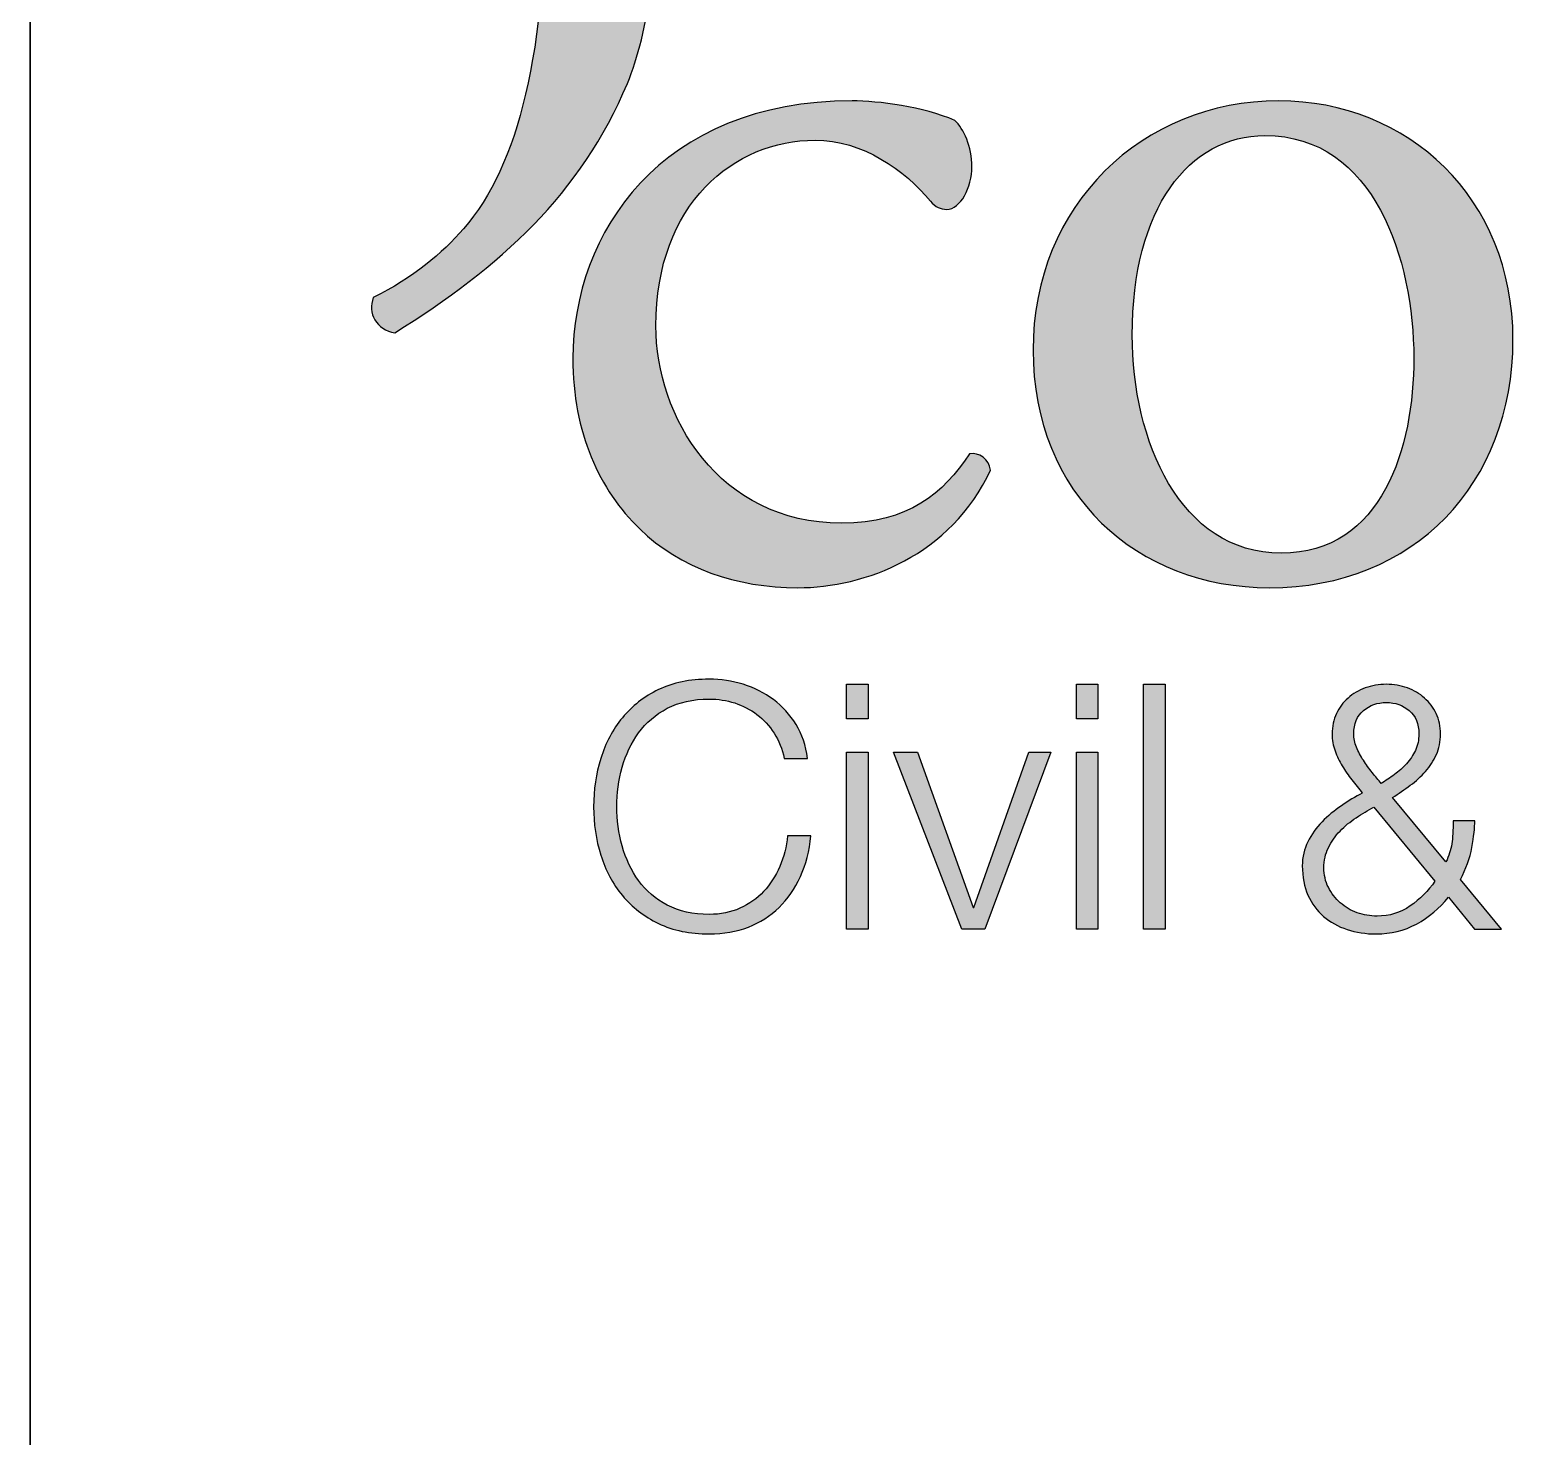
# Paper-space layout 'A0mask (portrait)' of a CAD drawing. Extents: x 0 to 810, y 0 to 1153.
# Drawn here: x 630 to 654.68, y 72.06 to 95.09 of the extents above; entities that cross this region are included whole.
import ezdxf
from ezdxf.enums import TextEntityAlignment as Align

# ---------------------------------------------------------------- set-up
doc = ezdxf.new("R2010")
doc.units = 0
doc.layers.get('0').update_dxf_attribs({"linetype": 'CONTINUOUS'})
doc.layers.get('Defpoints').update_dxf_attribs({"linetype": 'CONTINUOUS'})
doc.layers.add('JPP_Mask', color=7, linetype='CONTINUOUS')
doc.styles.add('JPP', font='arial.ttf')

# ---------------------------------------------------------------- blocks, each defined once
blk = doc.blocks.new('A0mask (portrait)')
at = {"true_color": 0x004a91}
h = blk.add_hatch(color=154, dxfattribs=at)
edge = h.paths.add_edge_path()
edge.add_spline(control_points=[(640.303, 98.126), (640.303, 98.126), (640.303, 104.188), (640.303, 104.188), (640.303, 105.215), (640.353, 106.417), (640.403, 107.294)], knot_values=[5, 5, 5, 5, 6, 6, 6, 7, 7, 7, 7], degree=3, periodic=0)
edge.add_spline(control_points=[(640.403, 107.294), (640.378, 107.394), (640.278, 107.445), (640.153, 107.445)], knot_values=[4, 4, 4, 4, 5, 5, 5, 5], degree=3, periodic=0)
edge.add_spline(control_points=[(640.153, 107.445), (639.577, 107.069), (638.149, 106.417), (637.573, 106.217)], knot_values=[3, 3, 3, 3, 4, 4, 4, 4], degree=3, periodic=0)
edge.add_spline(control_points=[(637.573, 106.217), (637.447, 106.141), (637.447, 105.866), (637.548, 105.766)], knot_values=[2, 2, 2, 2, 3, 3, 3, 3], degree=3, periodic=0)
edge.add_spline(control_points=[(637.548, 105.766), (637.548, 105.766), (637.773, 105.616), (637.773, 105.616), (638.45, 105.165), (638.45, 105.04), (638.45, 104.063)], knot_values=[0, 0, 0, 0, 1, 1, 1, 2, 2, 2, 2], degree=3, periodic=0)
edge.add_spline(control_points=[(638.45, 104.063), (638.45, 104.063), (638.45, 102.485), (638.45, 100.907)], knot_values=[12.5, 12.5, 12.5, 12.5, 13, 13, 13, 13], degree=3, periodic=0)
edge.add_spline(control_points=[(638.45, 100.907), (638.45, 99.329), (638.45, 97.75), (638.45, 97.75), (638.45, 94.695), (637.999, 92.891), (637.097, 91.84)], knot_values=[11, 11, 11, 11, 11.5, 11.5, 11.5, 12.5, 12.5, 12.5, 12.5], degree=3, periodic=0)
edge.add_spline(control_points=[(637.097, 91.84), (636.746, 91.439), (636.27, 91.037), (635.618, 90.712)], knot_values=[10, 10, 10, 10, 11, 11, 11, 11], degree=3, periodic=0)
edge.add_spline(control_points=[(635.618, 90.712), (635.519, 90.462), (635.669, 90.186), (635.97, 90.136)], knot_values=[9, 9, 9, 9, 10, 10, 10, 10], degree=3, periodic=0)
edge.add_spline(control_points=[(635.97, 90.136), (637.698, 91.213), (639.025, 92.416), (639.777, 94.219)], knot_values=[8, 8, 8, 8, 9, 9, 9, 9], degree=3, periodic=0)
edge.add_spline(control_points=[(639.777, 94.219), (640.128, 95.07), (640.303, 96.323), (640.303, 98.126)], knot_values=[7, 7, 7, 7, 8, 8, 8, 8], degree=3, periodic=0)
at = {"true_color": 0x0081c6}
h = blk.add_hatch(color=142, dxfattribs=at)
h.dxf.hatch_style = 2
edge = h.paths.add_edge_path()
edge.add_spline(control_points=[(645.419, 92.856), (645.419, 93.177), (645.287, 93.479), (645.136, 93.612)], knot_values=[0, 0, 0, 0, 1, 1, 1, 1], degree=3, periodic=0)
edge.add_spline(control_points=[(645.136, 93.612), (644.626, 93.838), (643.889, 93.933), (643.455, 93.933)], knot_values=[12, 12, 12, 12, 13, 13, 13, 13], degree=3, periodic=0)
edge.add_spline(control_points=[(643.455, 93.933), (640.32, 93.933), (638.885, 91.761), (638.885, 89.721)], knot_values=[11, 11, 11, 11, 12, 12, 12, 12], degree=3, periodic=0)
edge.add_spline(control_points=[(638.885, 89.721), (638.885, 88.493), (639.319, 87.568), (639.98, 86.926)], knot_values=[10, 10, 10, 10, 11, 11, 11, 11], degree=3, periodic=0)
edge.add_spline(control_points=[(639.98, 86.926), (640.641, 86.284), (641.566, 85.963), (642.567, 85.963)], knot_values=[9, 9, 9, 9, 10, 10, 10, 10], degree=3, periodic=0)
edge.add_spline(control_points=[(642.567, 85.963), (643.662, 85.963), (645.079, 86.492), (645.722, 87.889)], knot_values=[8, 8, 8, 8, 9, 9, 9, 9], degree=3, periodic=0)
edge.add_spline(control_points=[(645.722, 87.889), (645.703, 88.059), (645.532, 88.191), (645.381, 88.154)], knot_values=[7, 7, 7, 7, 8, 8, 8, 8], degree=3, periodic=0)
edge.add_spline(control_points=[(645.381, 88.154), (644.947, 87.511), (644.38, 87.02), (643.285, 87.02)], knot_values=[6, 6, 6, 6, 7, 7, 7, 7], degree=3, periodic=0)
edge.add_spline(control_points=[(643.285, 87.02), (641.264, 87.02), (640.244, 88.777), (640.244, 90.25)], knot_values=[5, 5, 5, 5, 6, 6, 6, 6], degree=3, periodic=0)
edge.add_spline(control_points=[(640.244, 90.25), (640.244, 92.252), (641.528, 93.29), (642.85, 93.29)], knot_values=[4, 4, 4, 4, 5, 5, 5, 5], degree=3, periodic=0)
edge.add_spline(control_points=[(642.85, 93.29), (643.625, 93.29), (644.323, 92.799), (644.739, 92.289)], knot_values=[3, 3, 3, 3, 4, 4, 4, 4], degree=3, periodic=0)
edge.add_spline(control_points=[(644.739, 92.289), (644.815, 92.195), (644.909, 92.157), (645.004, 92.157)], knot_values=[2, 2, 2, 2, 3, 3, 3, 3], degree=3, periodic=0)
edge.add_spline(control_points=[(645.004, 92.157), (645.23, 92.157), (645.419, 92.516), (645.419, 92.856)], knot_values=[1, 1, 1, 1, 2, 2, 2, 2], degree=3, periodic=0)
h = blk.add_hatch(color=142, dxfattribs=at)
edge = h.paths.add_edge_path()
edge.add_spline(control_points=[(654.276, 90.023), (654.276, 92.346), (652.557, 93.933), (650.442, 93.933)], knot_values=[3, 3, 3, 3, 4, 4, 4, 4], degree=3, periodic=0)
edge.add_spline(control_points=[(650.442, 93.933), (648.213, 93.933), (646.419, 92.233), (646.419, 89.853)], knot_values=[2, 2, 2, 2, 3, 3, 3, 3], degree=3, periodic=0)
edge.add_spline(control_points=[(646.419, 89.853), (646.419, 87.492), (648.119, 85.963), (650.291, 85.963)], knot_values=[1, 1, 1, 1, 2, 2, 2, 2], degree=3, periodic=0)
edge.add_spline(control_points=[(650.291, 85.963), (652.652, 85.963), (654.276, 87.662), (654.276, 90.023)], knot_values=[0, 0, 0, 0, 1, 1, 1, 1], degree=3, periodic=0)
edge = h.paths.add_edge_path(flags=16)
edge.add_spline(control_points=[(652.652, 89.721), (652.652, 88.267), (652.142, 86.529), (650.48, 86.529)], knot_values=[2, 2, 2, 2, 3, 3, 3, 3], degree=3, periodic=0)
edge.add_spline(control_points=[(650.48, 86.529), (648.818, 86.529), (648.043, 88.381), (648.043, 90.099)], knot_values=[1, 1, 1, 1, 2, 2, 2, 2], degree=3, periodic=0)
edge.add_spline(control_points=[(648.043, 90.099), (648.043, 92.176), (648.969, 93.366), (650.215, 93.366)], knot_values=[0, 0, 0, 0, 1, 1, 1, 1], degree=3, periodic=0)
edge.add_spline(control_points=[(650.215, 93.366), (652.01, 93.366), (652.652, 91.326), (652.652, 89.721)], knot_values=[3, 3, 3, 3, 4, 4, 4, 4], degree=3, periodic=0)
at = {"true_color": 0x004a91}
h = blk.add_hatch(color=154, dxfattribs=at)
edge = h.paths.add_edge_path()
edge.add_spline(control_points=[(642.539, 83.725), (642.44, 83.886), (642.316, 84.022), (642.168, 84.132)], knot_values=[30, 30, 30, 30, 31, 31, 31, 31], degree=3, periodic=0)
edge.add_spline(control_points=[(642.168, 84.132), (642.02, 84.242), (641.856, 84.325), (641.674, 84.382)], knot_values=[29, 29, 29, 29, 30, 30, 30, 30], degree=3, periodic=0)
edge.add_spline(control_points=[(641.674, 84.382), (641.493, 84.438), (641.307, 84.466), (641.116, 84.466)], knot_values=[28, 28, 28, 28, 29, 29, 29, 29], degree=3, periodic=0)
edge.add_spline(control_points=[(641.116, 84.466), (640.801, 84.466), (640.525, 84.409), (640.288, 84.295)], knot_values=[27, 27, 27, 27, 28, 28, 28, 28], degree=3, periodic=0)
edge.add_spline(control_points=[(640.288, 84.295), (640.05, 84.181), (639.853, 84.027), (639.696, 83.834)], knot_values=[26, 26, 26, 26, 27, 27, 27, 27], degree=3, periodic=0)
edge.add_spline(control_points=[(639.696, 83.834), (639.538, 83.642), (639.421, 83.42), (639.342, 83.169), (639.263, 82.919), (639.224, 82.655), (639.224, 82.378), (639.224, 82.101), (639.263, 81.837), (639.342, 81.586), (639.421, 81.336), (639.538, 81.115), (639.696, 80.924)], knot_values=[22, 22, 22, 22, 23, 23, 23, 24, 24, 24, 25, 25, 25, 26, 26, 26, 26], degree=3, periodic=0)
edge.add_spline(control_points=[(639.696, 80.924), (639.853, 80.733), (640.05, 80.581), (640.288, 80.466)], knot_values=[21, 21, 21, 21, 22, 22, 22, 22], degree=3, periodic=0)
edge.add_spline(control_points=[(640.288, 80.466), (640.525, 80.352), (640.801, 80.295), (641.116, 80.295)], knot_values=[20, 20, 20, 20, 21, 21, 21, 21], degree=3, periodic=0)
edge.add_spline(control_points=[(641.116, 80.295), (641.352, 80.295), (641.566, 80.333), (641.758, 80.407)], knot_values=[19, 19, 19, 19, 20, 20, 20, 20], degree=3, periodic=0)
edge.add_spline(control_points=[(641.758, 80.407), (641.951, 80.482), (642.119, 80.589), (642.261, 80.728)], knot_values=[18, 18, 18, 18, 19, 19, 19, 19], degree=3, periodic=0)
edge.add_spline(control_points=[(642.261, 80.728), (642.403, 80.866), (642.519, 81.034), (642.609, 81.233)], knot_values=[17, 17, 17, 17, 18, 18, 18, 18], degree=3, periodic=0)
edge.add_spline(control_points=[(642.609, 81.233), (642.699, 81.431), (642.757, 81.654), (642.783, 81.9)], knot_values=[16, 16, 16, 16, 17, 17, 17, 17], degree=3, periodic=0)
edge.add_spline(control_points=[(642.783, 81.9), (642.783, 81.9), (642.401, 81.9), (642.401, 81.9), (642.382, 81.721), (642.339, 81.554), (642.272, 81.398)], knot_values=[14, 14, 14, 14, 15, 15, 15, 16, 16, 16, 16], degree=3, periodic=0)
edge.add_spline(control_points=[(642.272, 81.398), (642.205, 81.243), (642.117, 81.107), (642.008, 80.991)], knot_values=[13, 13, 13, 13, 14, 14, 14, 14], degree=3, periodic=0)
edge.add_spline(control_points=[(642.008, 80.991), (641.9, 80.875), (641.771, 80.784), (641.621, 80.716)], knot_values=[12, 12, 12, 12, 13, 13, 13, 13], degree=3, periodic=0)
edge.add_spline(control_points=[(641.621, 80.716), (641.471, 80.649), (641.303, 80.615), (641.116, 80.615)], knot_values=[11, 11, 11, 11, 12, 12, 12, 12], degree=3, periodic=0)
edge.add_spline(control_points=[(641.116, 80.615), (640.85, 80.615), (640.622, 80.666), (640.431, 80.767)], knot_values=[10, 10, 10, 10, 11, 11, 11, 11], degree=3, periodic=0)
edge.add_spline(control_points=[(640.431, 80.767), (640.24, 80.868), (640.084, 81.001), (639.962, 81.168)], knot_values=[9, 9, 9, 9, 10, 10, 10, 10], degree=3, periodic=0)
edge.add_spline(control_points=[(639.962, 81.168), (639.841, 81.335), (639.751, 81.524), (639.693, 81.735)], knot_values=[8, 8, 8, 8, 9, 9, 9, 9], degree=3, periodic=0)
edge.add_spline(control_points=[(639.693, 81.735), (639.635, 81.947), (639.606, 82.161), (639.606, 82.378)], knot_values=[7, 7, 7, 7, 8, 8, 8, 8], degree=3, periodic=0)
edge.add_spline(control_points=[(639.606, 82.378), (639.606, 82.599), (639.635, 82.814), (639.693, 83.023)], knot_values=[6, 6, 6, 6, 7, 7, 7, 7], degree=3, periodic=0)
edge.add_spline(control_points=[(639.693, 83.023), (639.751, 83.233), (639.841, 83.421), (639.962, 83.587)], knot_values=[5, 5, 5, 5, 6, 6, 6, 6], degree=3, periodic=0)
edge.add_spline(control_points=[(639.962, 83.587), (640.084, 83.754), (640.24, 83.888), (640.431, 83.989)], knot_values=[4, 4, 4, 4, 5, 5, 5, 5], degree=3, periodic=0)
edge.add_spline(control_points=[(640.431, 83.989), (640.622, 84.09), (640.85, 84.14), (641.116, 84.14)], knot_values=[3, 3, 3, 3, 4, 4, 4, 4], degree=3, periodic=0)
edge.add_spline(control_points=[(641.116, 84.14), (641.262, 84.14), (641.401, 84.119), (641.534, 84.076)], knot_values=[2, 2, 2, 2, 3, 3, 3, 3], degree=3, periodic=0)
edge.add_spline(control_points=[(641.534, 84.076), (641.667, 84.033), (641.788, 83.97), (641.899, 83.888)], knot_values=[1, 1, 1, 1, 2, 2, 2, 2], degree=3, periodic=0)
edge.add_spline(control_points=[(641.899, 83.888), (642.009, 83.805), (642.103, 83.703), (642.18, 83.582)], knot_values=[0, 0, 0, 0, 1, 1, 1, 1], degree=3, periodic=0)
edge.add_spline(control_points=[(642.18, 83.582), (642.256, 83.46), (642.311, 83.323), (642.345, 83.169)], knot_values=[33, 33, 33, 33, 34, 34, 34, 34], degree=3, periodic=0)
edge.add_spline(control_points=[(642.345, 83.169), (642.345, 83.169), (642.727, 83.169), (642.727, 83.169), (642.701, 83.379), (642.638, 83.564), (642.539, 83.725)], knot_values=[31, 31, 31, 31, 32, 32, 32, 33, 33, 33, 33], degree=3, periodic=0)
for points in [[(643.72, 84.382), (643.367, 84.382), (643.367, 83.815), (643.72, 83.815)], [(647.481, 84.382), (647.128, 84.382), (647.128, 83.815), (647.481, 83.815)], [(648.581, 84.382), (648.228, 84.382), (648.228, 80.374), (648.581, 80.374)], [(643.72, 83.27), (643.367, 83.27), (643.367, 80.374), (643.72, 80.374)], [(644.529, 83.27), (644.136, 83.27), (645.253, 80.374), (645.629, 80.374), (646.712, 83.27), (646.347, 83.27), (645.449, 80.728), (645.438, 80.728)], [(647.481, 83.27), (647.128, 83.27), (647.128, 80.374), (647.481, 80.374)]]:
    blk.add_hatch(color=154, dxfattribs=at).paths.add_polyline_path(points)
h = blk.add_hatch(color=154, dxfattribs=at)
edge = h.paths.add_edge_path()
edge.add_spline(control_points=[(653.179, 81.474), (653.179, 81.474), (652.303, 82.529), (652.303, 82.529), (652.404, 82.593), (652.501, 82.659), (652.595, 82.729)], knot_values=[24, 24, 24, 24, 25, 25, 25, 26, 26, 26, 26], degree=3, periodic=0)
edge.add_spline(control_points=[(652.595, 82.729), (652.688, 82.798), (652.772, 82.874), (652.845, 82.956)], knot_values=[23, 23, 23, 23, 24, 24, 24, 24], degree=3, periodic=0)
edge.add_spline(control_points=[(652.845, 82.956), (652.918, 83.038), (652.977, 83.13), (653.022, 83.231), (653.066, 83.332), (653.089, 83.444), (653.089, 83.568)], knot_values=[21, 21, 21, 21, 22, 22, 22, 23, 23, 23, 23], degree=3, periodic=0)
edge.add_spline(control_points=[(653.089, 83.568), (653.089, 83.691), (653.065, 83.803), (653.019, 83.902)], knot_values=[20, 20, 20, 20, 21, 21, 21, 21], degree=3, periodic=0)
edge.add_spline(control_points=[(653.019, 83.902), (652.972, 84.001), (652.908, 84.086), (652.828, 84.157)], knot_values=[19, 19, 19, 19, 20, 20, 20, 20], degree=3, periodic=0)
edge.add_spline(control_points=[(652.828, 84.157), (652.747, 84.228), (652.654, 84.284), (652.547, 84.323), (652.441, 84.362), (652.326, 84.382), (652.202, 84.382)], knot_values=[17, 17, 17, 17, 18, 18, 18, 19, 19, 19, 19], degree=3, periodic=0)
edge.add_spline(control_points=[(652.202, 84.382), (652.079, 84.382), (651.963, 84.362), (651.857, 84.323), (651.75, 84.284), (651.657, 84.228), (651.576, 84.157)], knot_values=[15, 15, 15, 15, 16, 16, 16, 17, 17, 17, 17], degree=3, periodic=0)
edge.add_spline(control_points=[(651.576, 84.157), (651.496, 84.086), (651.432, 84.001), (651.385, 83.902)], knot_values=[14, 14, 14, 14, 15, 15, 15, 15], degree=3, periodic=0)
edge.add_spline(control_points=[(651.385, 83.902), (651.338, 83.803), (651.315, 83.691), (651.315, 83.568)], knot_values=[13, 13, 13, 13, 14, 14, 14, 14], degree=3, periodic=0)
edge.add_spline(control_points=[(651.315, 83.568), (651.315, 83.47), (651.331, 83.379), (651.363, 83.293)], knot_values=[12, 12, 12, 12, 13, 13, 13, 13], degree=3, periodic=0)
edge.add_spline(control_points=[(651.363, 83.293), (651.395, 83.206), (651.434, 83.124), (651.481, 83.046)], knot_values=[11, 11, 11, 11, 12, 12, 12, 12], degree=3, periodic=0)
edge.add_spline(control_points=[(651.481, 83.046), (651.527, 82.967), (651.58, 82.891), (651.638, 82.818)], knot_values=[10, 10, 10, 10, 11, 11, 11, 11], degree=3, periodic=0)
edge.add_spline(control_points=[(651.638, 82.818), (651.696, 82.745), (651.753, 82.673), (651.809, 82.602)], knot_values=[9, 9, 9, 9, 10, 10, 10, 10], degree=3, periodic=0)
edge.add_spline(control_points=[(651.809, 82.602), (651.697, 82.542), (651.583, 82.473), (651.467, 82.395)], knot_values=[8, 8, 8, 8, 9, 9, 9, 9], degree=3, periodic=0)
edge.add_spline(control_points=[(651.467, 82.395), (651.351, 82.316), (651.245, 82.228), (651.15, 82.131), (651.054, 82.034), (650.976, 81.925), (650.917, 81.805)], knot_values=[6, 6, 6, 6, 7, 7, 7, 8, 8, 8, 8], degree=3, periodic=0)
edge.add_spline(control_points=[(650.917, 81.805), (650.857, 81.685), (650.827, 81.554), (650.827, 81.412)], knot_values=[5, 5, 5, 5, 6, 6, 6, 6], degree=3, periodic=0)
edge.add_spline(control_points=[(650.827, 81.412), (650.827, 81.229), (650.858, 81.068), (650.919, 80.929), (650.981, 80.791), (651.066, 80.675), (651.175, 80.582)], knot_values=[3, 3, 3, 3, 4, 4, 4, 5, 5, 5, 5], degree=3, periodic=0)
edge.add_spline(control_points=[(651.175, 80.582), (651.283, 80.488), (651.411, 80.417), (651.559, 80.368)], knot_values=[2, 2, 2, 2, 3, 3, 3, 3], degree=3, periodic=0)
edge.add_spline(control_points=[(651.559, 80.368), (651.707, 80.32), (651.867, 80.295), (652.039, 80.295)], knot_values=[1, 1, 1, 1, 2, 2, 2, 2], degree=3, periodic=0)
edge.add_spline(control_points=[(652.039, 80.295), (652.275, 80.295), (652.494, 80.35), (652.696, 80.458)], knot_values=[0, 0, 0, 0, 1, 1, 1, 1], degree=3, periodic=0)
edge.add_spline(control_points=[(652.696, 80.458), (652.898, 80.567), (653.072, 80.713), (653.218, 80.896)], knot_values=[34, 34, 34, 34, 35, 35, 35, 35], degree=3, periodic=0)
edge.add_spline(control_points=[(653.218, 80.896), (653.218, 80.896), (653.645, 80.374), (653.645, 80.374), (653.645, 80.374), (653.756, 80.374), (653.866, 80.374)], knot_values=[32.5, 32.5, 32.5, 32.5, 33.5, 33.5, 33.5, 34, 34, 34, 34], degree=3, periodic=0)
edge.add_spline(control_points=[(653.866, 80.374), (653.977, 80.374), (654.088, 80.374), (654.088, 80.374), (654.088, 80.374), (653.92, 80.577), (653.751, 80.781)], knot_values=[31.5, 31.5, 31.5, 31.5, 32, 32, 32, 32.5, 32.5, 32.5, 32.5], degree=3, periodic=0)
edge.add_spline(control_points=[(653.751, 80.781), (653.583, 80.984), (653.414, 81.188), (653.414, 81.188), (653.508, 81.36), (653.571, 81.535), (653.603, 81.713)], knot_values=[30, 30, 30, 30, 30.5, 30.5, 30.5, 31.5, 31.5, 31.5, 31.5], degree=3, periodic=0)
edge.add_spline(control_points=[(653.603, 81.713), (653.634, 81.89), (653.65, 82.035), (653.65, 82.148)], knot_values=[29, 29, 29, 29, 30, 30, 30, 30], degree=3, periodic=0)
edge.add_spline(control_points=[(653.65, 82.148), (653.65, 82.148), (653.297, 82.148), (653.297, 82.148), (653.297, 81.994), (653.289, 81.868), (653.274, 81.769)], knot_values=[27, 27, 27, 27, 28, 28, 28, 29, 29, 29, 29], degree=3, periodic=0)
edge.add_spline(control_points=[(653.274, 81.769), (653.259, 81.67), (653.227, 81.571), (653.179, 81.474)], knot_values=[26, 26, 26, 26, 27, 27, 27, 27], degree=3, periodic=0)
edge = h.paths.add_edge_path(flags=16)
edge.add_spline(control_points=[(652, 82.372), (652, 82.372), (652.999, 81.16), (652.999, 81.16), (652.887, 80.999), (652.751, 80.863), (652.592, 80.753)], knot_values=[8, 8, 8, 8, 9, 9, 9, 10, 10, 10, 10], degree=3, periodic=0)
edge.add_spline(control_points=[(652.592, 80.753), (652.433, 80.642), (652.253, 80.587), (652.05, 80.587)], knot_values=[7, 7, 7, 7, 8, 8, 8, 8], degree=3, periodic=0)
edge.add_spline(control_points=[(652.05, 80.587), (651.938, 80.587), (651.83, 80.606), (651.725, 80.643)], knot_values=[6, 6, 6, 6, 7, 7, 7, 7], degree=3, periodic=0)
edge.add_spline(control_points=[(651.725, 80.643), (651.62, 80.681), (651.527, 80.735), (651.447, 80.806)], knot_values=[5, 5, 5, 5, 6, 6, 6, 6], degree=3, periodic=0)
edge.add_spline(control_points=[(651.447, 80.806), (651.367, 80.877), (651.302, 80.961), (651.253, 81.059)], knot_values=[4, 4, 4, 4, 5, 5, 5, 5], degree=3, periodic=0)
edge.add_spline(control_points=[(651.253, 81.059), (651.205, 81.156), (651.18, 81.263), (651.18, 81.379)], knot_values=[3, 3, 3, 3, 4, 4, 4, 4], degree=3, periodic=0)
edge.add_spline(control_points=[(651.18, 81.379), (651.18, 81.498), (651.205, 81.608), (651.253, 81.707)], knot_values=[2, 2, 2, 2, 3, 3, 3, 3], degree=3, periodic=0)
edge.add_spline(control_points=[(651.253, 81.707), (651.302, 81.806), (651.366, 81.897), (651.444, 81.979)], knot_values=[1, 1, 1, 1, 2, 2, 2, 2], degree=3, periodic=0)
edge.add_spline(control_points=[(651.444, 81.979), (651.523, 82.061), (651.611, 82.134), (651.708, 82.198)], knot_values=[0, 0, 0, 0, 1, 1, 1, 1], degree=3, periodic=0)
edge.add_spline(control_points=[(651.708, 82.198), (651.805, 82.262), (651.903, 82.32), (652, 82.372)], knot_values=[10, 10, 10, 10, 11, 11, 11, 11], degree=3, periodic=0)
edge = h.paths.add_edge_path(flags=16)
edge.add_spline(control_points=[(652.118, 82.759), (652.073, 82.812), (652.024, 82.871), (651.972, 82.936)], knot_values=[4, 4, 4, 4, 5, 5, 5, 5], degree=3, periodic=0)
edge.add_spline(control_points=[(651.972, 82.936), (651.919, 83.002), (651.871, 83.069), (651.826, 83.138)], knot_values=[3, 3, 3, 3, 4, 4, 4, 4], degree=3, periodic=0)
edge.add_spline(control_points=[(651.826, 83.138), (651.781, 83.207), (651.744, 83.279), (651.714, 83.352)], knot_values=[2, 2, 2, 2, 3, 3, 3, 3], degree=3, periodic=0)
edge.add_spline(control_points=[(651.714, 83.352), (651.684, 83.425), (651.669, 83.497), (651.669, 83.568)], knot_values=[1, 1, 1, 1, 2, 2, 2, 2], degree=3, periodic=0)
edge.add_spline(control_points=[(651.669, 83.568), (651.669, 83.736), (651.721, 83.864), (651.826, 83.952)], knot_values=[0, 0, 0, 0, 1, 1, 1, 1], degree=3, periodic=0)
edge.add_spline(control_points=[(651.826, 83.952), (651.931, 84.04), (652.056, 84.084), (652.202, 84.084)], knot_values=[11, 11, 11, 11, 12, 12, 12, 12], degree=3, periodic=0)
edge.add_spline(control_points=[(652.202, 84.084), (652.348, 84.084), (652.473, 84.04), (652.578, 83.952), (652.683, 83.864), (652.735, 83.736), (652.735, 83.568)], knot_values=[9, 9, 9, 9, 10, 10, 10, 11, 11, 11, 11], degree=3, periodic=0)
edge.add_spline(control_points=[(652.735, 83.568), (652.735, 83.47), (652.717, 83.382), (652.679, 83.301), (652.642, 83.221), (652.593, 83.148), (652.533, 83.082)], knot_values=[7, 7, 7, 7, 8, 8, 8, 9, 9, 9, 9], degree=3, periodic=0)
edge.add_spline(control_points=[(652.533, 83.082), (652.473, 83.017), (652.407, 82.958), (652.334, 82.905)], knot_values=[6, 6, 6, 6, 7, 7, 7, 7], degree=3, periodic=0)
edge.add_spline(control_points=[(652.334, 82.905), (652.261, 82.853), (652.189, 82.804), (652.118, 82.759)], knot_values=[5, 5, 5, 5, 6, 6, 6, 6], degree=3, periodic=0)
at = {"color": 154, "true_color": 0x004a91}
blk.add_line((630, 115), (630, 5), dxfattribs=at)
at = {"layer": 'Defpoints'}
blk.add_lwpolyline([(630, 0), (630, 120), (810, 120)], dxfattribs=at)
at = {"layer": 'Defpoints', "color": 154, "true_color": 0x004a91}
for points in [[(643.72, 84.382), (643.72, 83.815), (643.367, 83.815), (643.367, 84.382), (643.72, 84.382)], [(647.481, 84.382), (647.481, 83.815), (647.128, 83.815), (647.128, 84.382), (647.481, 84.382)], [(648.581, 84.382), (648.581, 80.374), (648.228, 80.374), (648.228, 84.382), (648.581, 84.382)], [(643.72, 83.27), (643.72, 80.374), (643.367, 80.374), (643.367, 83.27), (643.72, 83.27)], [(644.529, 83.27), (645.438, 80.728), (645.449, 80.728), (646.347, 83.27), (646.712, 83.27), (645.629, 80.374), (645.253, 80.374), (644.136, 83.27), (644.529, 83.27)], [(647.481, 83.27), (647.481, 80.374), (647.128, 80.374), (647.128, 83.27), (647.481, 83.27)]]:
    blk.add_lwpolyline(points, dxfattribs=at)
for points, knots in [([(638.45, 104.063), (638.45, 105.04), (638.45, 105.165), (637.773, 105.616), (637.773, 105.616), (637.548, 105.766), (637.548, 105.766), (637.447, 105.866), (637.447, 106.141), (637.573, 106.217), (638.149, 106.417), (639.577, 107.069), (640.153, 107.445), (640.278, 107.445), (640.378, 107.394), (640.403, 107.294), (640.353, 106.417), (640.303, 105.215), (640.303, 104.188), (640.303, 104.188), (640.303, 98.126), (640.303, 98.126), (640.303, 96.323), (640.128, 95.07), (639.777, 94.219), (639.025, 92.416), (637.698, 91.213), (635.97, 90.136), (635.669, 90.186), (635.519, 90.462), (635.618, 90.712), (636.27, 91.037), (636.746, 91.439), (637.097, 91.84), (637.999, 92.891), (638.45, 94.695), (638.45, 97.75), (638.45, 97.75), (638.45, 104.063), (638.45, 104.063)], [0, 0, 0, 0, 1, 1, 1, 2, 2, 2, 3, 3, 3, 4, 4, 4, 5, 5, 5, 6, 6, 6, 7, 7, 7, 8, 8, 8, 9, 9, 9, 10, 10, 10, 11, 11, 11, 12, 12, 12, 13, 13, 13, 13]), ([(642.18, 83.582), (642.103, 83.703), (642.009, 83.805), (641.899, 83.888), (641.788, 83.97), (641.667, 84.033), (641.534, 84.076), (641.401, 84.119), (641.262, 84.14), (641.116, 84.14), (640.85, 84.14), (640.622, 84.09), (640.431, 83.989), (640.24, 83.888), (640.084, 83.754), (639.962, 83.587), (639.841, 83.421), (639.751, 83.233), (639.693, 83.023), (639.635, 82.814), (639.606, 82.599), (639.606, 82.378), (639.606, 82.161), (639.635, 81.947), (639.693, 81.735), (639.751, 81.524), (639.841, 81.335), (639.962, 81.168), (640.084, 81.001), (640.24, 80.868), (640.431, 80.767), (640.622, 80.666), (640.85, 80.615), (641.116, 80.615), (641.303, 80.615), (641.471, 80.649), (641.621, 80.716), (641.771, 80.784), (641.9, 80.875), (642.008, 80.991), (642.117, 81.107), (642.205, 81.243), (642.272, 81.398), (642.339, 81.554), (642.382, 81.721), (642.401, 81.9), (642.401, 81.9), (642.783, 81.9), (642.783, 81.9), (642.757, 81.654), (642.699, 81.431), (642.609, 81.233), (642.519, 81.034), (642.403, 80.866), (642.261, 80.728), (642.119, 80.589), (641.951, 80.482), (641.758, 80.407), (641.566, 80.333), (641.352, 80.295), (641.116, 80.295), (640.801, 80.295), (640.525, 80.352), (640.288, 80.466), (640.05, 80.581), (639.853, 80.733), (639.696, 80.924), (639.538, 81.115), (639.421, 81.336), (639.342, 81.586), (639.263, 81.837), (639.224, 82.101), (639.224, 82.378), (639.224, 82.655), (639.263, 82.919), (639.342, 83.169), (639.421, 83.42), (639.538, 83.642), (639.696, 83.834), (639.853, 84.027), (640.05, 84.181), (640.288, 84.295), (640.525, 84.409), (640.801, 84.466), (641.116, 84.466), (641.307, 84.466), (641.493, 84.438), (641.674, 84.382), (641.856, 84.325), (642.02, 84.242), (642.168, 84.132), (642.316, 84.022), (642.44, 83.886), (642.539, 83.725), (642.638, 83.564), (642.701, 83.379), (642.727, 83.169), (642.727, 83.169), (642.345, 83.169), (642.345, 83.169), (642.311, 83.323), (642.256, 83.46), (642.18, 83.582)], [0, 0, 0, 0, 1, 1, 1, 2, 2, 2, 3, 3, 3, 4, 4, 4, 5, 5, 5, 6, 6, 6, 7, 7, 7, 8, 8, 8, 9, 9, 9, 10, 10, 10, 11, 11, 11, 12, 12, 12, 13, 13, 13, 14, 14, 14, 15, 15, 15, 16, 16, 16, 17, 17, 17, 18, 18, 18, 19, 19, 19, 20, 20, 20, 21, 21, 21, 22, 22, 22, 23, 23, 23, 24, 24, 24, 25, 25, 25, 26, 26, 26, 27, 27, 27, 28, 28, 28, 29, 29, 29, 30, 30, 30, 31, 31, 31, 32, 32, 32, 33, 33, 33, 34, 34, 34, 34]), ([(652.696, 80.458), (652.494, 80.35), (652.275, 80.295), (652.039, 80.295), (651.867, 80.295), (651.707, 80.32), (651.559, 80.368), (651.411, 80.417), (651.283, 80.488), (651.175, 80.582), (651.066, 80.675), (650.981, 80.791), (650.919, 80.929), (650.858, 81.068), (650.827, 81.229), (650.827, 81.412), (650.827, 81.554), (650.857, 81.685), (650.917, 81.805), (650.976, 81.925), (651.054, 82.034), (651.15, 82.131), (651.245, 82.228), (651.351, 82.316), (651.467, 82.395), (651.583, 82.473), (651.697, 82.542), (651.809, 82.602), (651.753, 82.673), (651.696, 82.745), (651.638, 82.818), (651.58, 82.891), (651.527, 82.967), (651.481, 83.046), (651.434, 83.124), (651.395, 83.206), (651.363, 83.293), (651.331, 83.379), (651.315, 83.47), (651.315, 83.568), (651.315, 83.691), (651.338, 83.803), (651.385, 83.902), (651.432, 84.001), (651.496, 84.086), (651.576, 84.157), (651.657, 84.228), (651.75, 84.284), (651.857, 84.323), (651.963, 84.362), (652.079, 84.382), (652.202, 84.382), (652.326, 84.382), (652.441, 84.362), (652.547, 84.323), (652.654, 84.284), (652.747, 84.228), (652.828, 84.157), (652.908, 84.086), (652.972, 84.001), (653.019, 83.902), (653.065, 83.803), (653.089, 83.691), (653.089, 83.568), (653.089, 83.444), (653.066, 83.332), (653.022, 83.231), (652.977, 83.13), (652.918, 83.038), (652.845, 82.956), (652.772, 82.874), (652.688, 82.798), (652.595, 82.729), (652.501, 82.659), (652.404, 82.593), (652.303, 82.529), (652.303, 82.529), (653.179, 81.474), (653.179, 81.474), (653.227, 81.571), (653.259, 81.67), (653.274, 81.769), (653.289, 81.868), (653.297, 81.994), (653.297, 82.148), (653.297, 82.148), (653.65, 82.148), (653.65, 82.148), (653.65, 82.035), (653.634, 81.89), (653.603, 81.713), (653.571, 81.535), (653.508, 81.36), (653.414, 81.188), (653.414, 81.188), (654.088, 80.374), (654.088, 80.374), (654.088, 80.374), (653.645, 80.374), (653.645, 80.374), (653.645, 80.374), (653.218, 80.896), (653.218, 80.896), (653.072, 80.713), (652.898, 80.567), (652.696, 80.458)], [0, 0, 0, 0, 1, 1, 1, 2, 2, 2, 3, 3, 3, 4, 4, 4, 5, 5, 5, 6, 6, 6, 7, 7, 7, 8, 8, 8, 9, 9, 9, 10, 10, 10, 11, 11, 11, 12, 12, 12, 13, 13, 13, 14, 14, 14, 15, 15, 15, 16, 16, 16, 17, 17, 17, 18, 18, 18, 19, 19, 19, 20, 20, 20, 21, 21, 21, 22, 22, 22, 23, 23, 23, 24, 24, 24, 25, 25, 25, 26, 26, 26, 27, 27, 27, 28, 28, 28, 29, 29, 29, 30, 30, 30, 31, 31, 31, 32, 32, 32, 33, 33, 33, 34, 34, 34, 35, 35, 35, 35]), ([(651.826, 83.952), (651.721, 83.864), (651.669, 83.736), (651.669, 83.568), (651.669, 83.497), (651.684, 83.425), (651.714, 83.352), (651.744, 83.279), (651.781, 83.207), (651.826, 83.138), (651.871, 83.069), (651.919, 83.002), (651.972, 82.936), (652.024, 82.871), (652.073, 82.812), (652.118, 82.759), (652.189, 82.804), (652.261, 82.853), (652.334, 82.905), (652.407, 82.958), (652.473, 83.017), (652.533, 83.082), (652.593, 83.148), (652.642, 83.221), (652.679, 83.301), (652.717, 83.382), (652.735, 83.47), (652.735, 83.568), (652.735, 83.736), (652.683, 83.864), (652.578, 83.952), (652.473, 84.04), (652.348, 84.084), (652.202, 84.084), (652.056, 84.084), (651.931, 84.04), (651.826, 83.952)], [0, 0, 0, 0, 1, 1, 1, 2, 2, 2, 3, 3, 3, 4, 4, 4, 5, 5, 5, 6, 6, 6, 7, 7, 7, 8, 8, 8, 9, 9, 9, 10, 10, 10, 11, 11, 11, 12, 12, 12, 12]), ([(651.708, 82.198), (651.611, 82.134), (651.523, 82.061), (651.444, 81.979), (651.366, 81.897), (651.302, 81.806), (651.253, 81.707), (651.205, 81.608), (651.18, 81.498), (651.18, 81.379), (651.18, 81.263), (651.205, 81.156), (651.253, 81.059), (651.302, 80.961), (651.367, 80.877), (651.447, 80.806), (651.527, 80.735), (651.62, 80.681), (651.725, 80.643), (651.83, 80.606), (651.938, 80.587), (652.05, 80.587), (652.253, 80.587), (652.433, 80.642), (652.592, 80.753), (652.751, 80.863), (652.887, 80.999), (652.999, 81.16), (652.999, 81.16), (652, 82.372), (652, 82.372), (651.903, 82.32), (651.805, 82.262), (651.708, 82.198)], [0, 0, 0, 0, 1, 1, 1, 2, 2, 2, 3, 3, 3, 4, 4, 4, 5, 5, 5, 6, 6, 6, 7, 7, 7, 8, 8, 8, 9, 9, 9, 10, 10, 10, 11, 11, 11, 11])]:
    blk.add_open_spline(points, degree=3, knots=knots, dxfattribs=at)
at = {"layer": 'Defpoints', "color": 142, "true_color": 0x0081c6}
for points, knots in [([(645.136, 93.612), (645.287, 93.479), (645.419, 93.177), (645.419, 92.856), (645.419, 92.516), (645.23, 92.157), (645.004, 92.157), (644.909, 92.157), (644.815, 92.195), (644.739, 92.289), (644.323, 92.799), (643.625, 93.29), (642.85, 93.29), (641.528, 93.29), (640.244, 92.252), (640.244, 90.25), (640.244, 88.777), (641.264, 87.02), (643.285, 87.02), (644.38, 87.02), (644.947, 87.511), (645.381, 88.154), (645.532, 88.191), (645.703, 88.059), (645.722, 87.889), (645.079, 86.492), (643.662, 85.963), (642.567, 85.963), (641.566, 85.963), (640.641, 86.284), (639.98, 86.926), (639.319, 87.568), (638.885, 88.493), (638.885, 89.721), (638.885, 91.761), (640.32, 93.933), (643.455, 93.933), (643.889, 93.933), (644.626, 93.838), (645.136, 93.612)], [0, 0, 0, 0, 1, 1, 1, 2, 2, 2, 3, 3, 3, 4, 4, 4, 5, 5, 5, 6, 6, 6, 7, 7, 7, 8, 8, 8, 9, 9, 9, 10, 10, 10, 11, 11, 11, 12, 12, 12, 13, 13, 13, 13]), ([(654.276, 90.023), (654.276, 87.662), (652.652, 85.963), (650.291, 85.963), (648.119, 85.963), (646.419, 87.492), (646.419, 89.853), (646.419, 92.233), (648.213, 93.933), (650.442, 93.933), (652.557, 93.933), (654.276, 92.346), (654.276, 90.023)], [0, 0, 0, 0, 1, 1, 1, 2, 2, 2, 3, 3, 3, 4, 4, 4, 4]), ([(650.215, 93.366), (648.969, 93.366), (648.043, 92.176), (648.043, 90.099), (648.043, 88.381), (648.818, 86.529), (650.48, 86.529), (652.142, 86.529), (652.652, 88.267), (652.652, 89.721), (652.652, 91.326), (652.01, 93.366), (650.215, 93.366)], [0, 0, 0, 0, 1, 1, 1, 2, 2, 2, 3, 3, 3, 4, 4, 4, 4])]:
    blk.add_open_spline(points, degree=3, knots=knots, dxfattribs=at)
at = {"color": 7, "style": 'JPP'}
for tag, p in [('Client', (743, 115)), ('Project1', (743, 90)), ('Project2', (743, 82.5)), ('Project3', (743, 75)), ('Title1', (743, 57.5)), ('Title2', (743, 50)), ('Title3', (743, 42.5)), ('Status', (635, 7.5))]:
    blk.add_attdef(tag, text='', height=3.5, dxfattribs=at).set_placement(p, align=Align.MIDDLE_LEFT)
at = {"color": 2, "style": 'JPP'}
for tag, p in [('Scale', (662.5, 25)), ('Drawn', (707.5, 25)), ('Checked', (752.5, 25)), ('Date', (797.5, 25))]:
    blk.add_attdef(tag, text='', height=2, dxfattribs=at).set_placement(p, align=Align.MIDDLE_CENTER)
at = {"color": 6, "style": 'JPP'}
for tag, p in [('Ref', (725, 7.5)), ('DrgNo.', (767, 7.5))]:
    blk.add_attdef(tag, text='', height=4, dxfattribs=at).set_placement(p, align=Align.MIDDLE_LEFT)
blk.add_attdef('Rev', text='', height=4, dxfattribs=at).set_placement((801.275, 7.5), align=Align.MIDDLE_CENTER)

psp = doc.layouts.new('A0mask (portrait)')

# ---------------------------------------------------------------- block references
at = {"layer": 'JPP_Mask'}
psp.add_blockref('A0mask (portrait)', (0, 0), dxfattribs=at)

doc.saveas('drawing.dxf')
